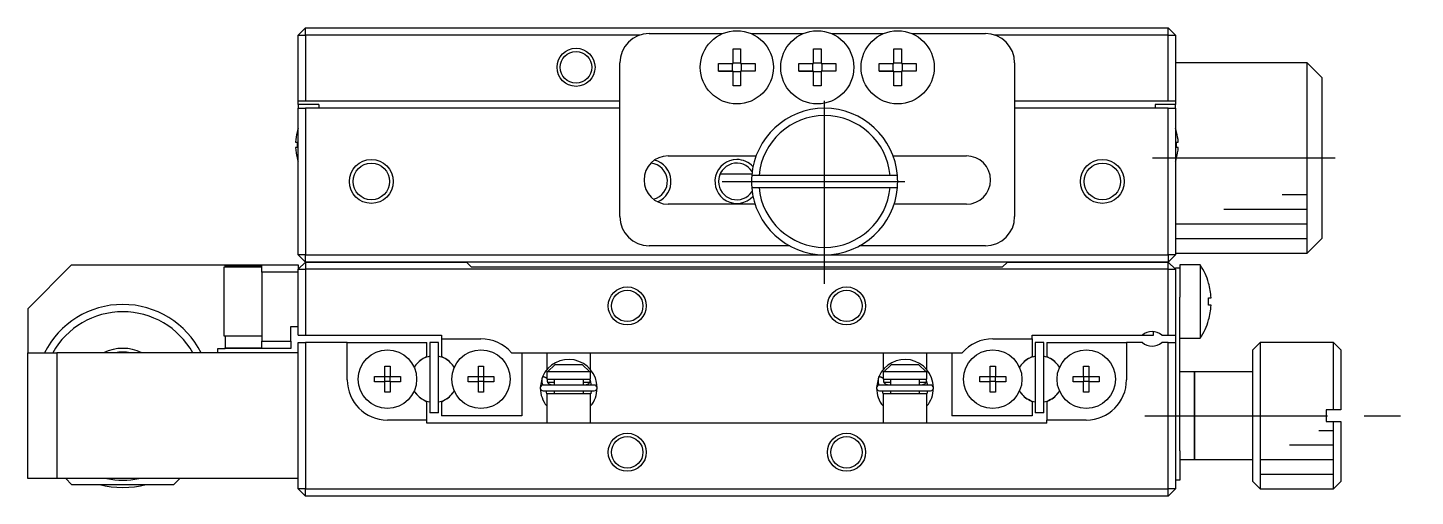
# Model space of a CAD drawing. Extents: x 36 to 360, y 45 to 263.
# Drawn here: x 96.5 to 191.4, y 230.9 to 262.9 of the extents above; entities that cross this region are included whole.
import ezdxf

# ---------------------------------------------------------------- set-up
doc = ezdxf.new("R2010")
doc.units = 0
doc.header["$LTSCALE"] = 10
doc.linetypes.add('CENTER', pattern=[2, 1.25, -0.25, 0.25, -0.25])
doc.layers.get('0').update_dxf_attribs({"linetype": 'CONTINUOUS'})
doc.layers.add('CENTER', color=1, linetype='CENTER')

msp = doc.modelspace()

# ---------------------------------------------------------------- linework, layer by layer
at = {"color": 7, "linetype": 'CONTINUOUS'}
for p, q in [((115.031244, 262.408855), (115.531244, 262.908855)), ((115.531244, 262.408855), (115.531244, 262.908855)), ((115.531244, 262.908855), (174.531244, 262.908855)), ((174.531244, 262.408855), (174.531244, 262.908855)), ((175.031244, 262.408855), (174.531244, 262.908855)), ((115.031244, 262.408855), (115.531244, 262.408855)), ((115.031244, 257.908855), (115.031244, 262.408855)), ((115.531244, 262.408855), (115.531244, 257.908855)), ((138.406744, 262.408855), (115.531244, 262.408855)), ((139.031244, 262.508855), (144.051448, 262.508855)), ((146.01104, 262.508855), (149.551448, 262.508855)), ((151.51104, 262.508855), (155.051448, 262.508855)), ((157.01104, 262.508855), (162.031244, 262.508855)), ((174.531244, 262.408855), (162.655744, 262.408855)), ((174.531244, 257.908855), (174.531244, 262.408855)), ((174.531244, 262.408855), (175.031244, 262.408855)), ((175.031244, 262.408855), (175.031244, 257.908855)), ((144.771244, 261.467445), (145.291244, 261.467445)), ((144.771244, 260.468855), (144.771244, 261.467445)), ((145.291244, 261.467445), (145.291244, 260.468855)), ((150.271244, 261.467445), (150.791244, 261.467445)), ((150.271244, 260.468855), (150.271244, 261.467445)), ((150.791244, 261.467445), (150.791244, 260.468855)), ((155.771244, 261.467445), (156.291244, 261.467445)), ((155.771244, 260.468855), (155.771244, 261.467445)), ((156.291244, 261.467445), (156.291244, 260.468855)), ((137.031244, 250.008855), (137.031244, 260.508855)), ((143.772654, 259.948855), (143.772654, 260.468855)), ((143.772654, 260.468855), (144.771244, 260.468855)), ((144.729869, 259.948855), (144.729869, 260.468855)), ((144.771244, 260.51023), (145.291244, 260.51023)), ((145.291244, 260.468855), (146.289833, 260.468855)), ((145.332619, 260.468855), (145.332619, 259.948855)), ((146.289833, 260.468855), (146.289833, 259.948855)), ((149.272654, 259.948855), (149.272654, 260.468855)), ((149.272654, 260.468855), (150.271244, 260.468855)), ((150.229869, 259.948855), (150.229869, 260.468855)), ((150.271244, 260.51023), (150.791244, 260.51023)), ((150.791244, 260.468855), (151.789833, 260.468855)), ((150.832619, 260.468855), (150.832619, 259.948855)), ((151.789833, 260.468855), (151.789833, 259.948855)), ((154.772654, 259.948855), (154.772654, 260.468855)), ((154.772654, 260.468855), (155.771244, 260.468855)), ((155.729869, 259.948855), (155.729869, 260.468855)), ((155.771244, 260.51023), (156.291244, 260.51023)), ((156.291244, 260.468855), (157.289833, 260.468855)), ((156.332619, 260.468855), (156.332619, 259.948855)), ((157.289833, 260.468855), (157.289833, 259.948855)), ((164.031244, 260.508855), (164.031244, 250.008855)), ((184.031244, 260.508855), (175.031244, 260.508855)), ((184.031244, 253.949988), (184.031244, 260.508855)), ((185.031244, 259.508855), (184.031244, 260.508855)), ((144.771244, 259.948855), (143.772654, 259.948855)), ((143.772654, 259.948855), (144.729869, 259.948855)), ((144.771244, 259.948855), (144.729869, 259.948855)), ((144.771244, 258.950266), (144.771244, 259.948855)), ((145.291244, 259.907481), (144.771244, 259.907481)), ((145.291244, 259.948855), (145.291244, 258.950266)), ((146.289833, 259.948855), (145.291244, 259.948855)), ((145.332619, 259.948855), (145.291244, 259.948855)), ((146.289833, 259.948855), (145.332619, 259.948855)), ((150.271244, 259.948855), (149.272654, 259.948855)), ((149.272654, 259.948855), (150.229869, 259.948855)), ((150.271244, 259.948855), (150.229869, 259.948855)), ((150.271244, 258.950266), (150.271244, 259.948855)), ((150.791244, 259.907481), (150.271244, 259.907481)), ((150.791244, 259.948855), (150.791244, 258.950266)), ((151.789833, 259.948855), (150.791244, 259.948855)), ((150.832619, 259.948855), (150.791244, 259.948855)), ((151.789833, 259.948855), (150.832619, 259.948855)), ((155.771244, 259.948855), (154.772654, 259.948855)), ((154.772654, 259.948855), (155.729869, 259.948855)), ((155.771244, 259.948855), (155.729869, 259.948855)), ((155.771244, 258.950266), (155.771244, 259.948855)), ((156.291244, 259.907481), (155.771244, 259.907481)), ((156.291244, 259.948855), (156.291244, 258.950266)), ((157.289833, 259.948855), (156.291244, 259.948855)), ((156.332619, 259.948855), (156.291244, 259.948855)), ((157.289833, 259.948855), (156.332619, 259.948855)), ((185.031244, 259.508855), (185.031244, 253.959044)), ((145.291244, 258.950266), (144.771244, 258.950266)), ((150.791244, 258.950266), (150.271244, 258.950266)), ((156.291244, 258.950266), (155.771244, 258.950266)), ((115.031244, 257.908855), (115.531244, 257.908855)), ((115.031244, 257.658855), (115.031244, 257.908855)), ((116.431244, 257.658855), (115.031244, 257.658855)), ((115.031244, 257.658855), (115.031244, 257.408855)), ((115.031244, 247.408855), (115.031244, 257.408855)), ((115.031244, 257.408855), (115.531244, 257.408855)), ((115.531244, 257.908855), (137.031244, 257.908855)), ((115.531244, 257.408855), (115.531244, 247.408855)), ((137.031244, 257.408855), (115.531244, 257.408855)), ((116.431244, 257.658855), (116.431244, 257.408855)), ((164.031244, 257.908855), (174.531244, 257.908855)), ((174.531244, 257.408855), (164.031244, 257.408855)), ((175.031244, 257.658855), (173.631244, 257.658855)), ((173.631244, 257.658855), (173.631244, 257.408855)), ((174.531244, 257.908855), (175.031244, 257.908855)), ((174.531244, 247.408855), (174.531244, 257.408855)), ((174.531244, 257.408855), (175.031244, 257.408855)), ((175.031244, 257.908855), (175.031244, 257.658855)), ((175.031244, 257.408855), (175.031244, 257.658855)), ((175.031244, 257.408855), (175.031244, 247.408855)), ((114.9571, 255.797471), (114.961722, 255.795217)), ((175.100766, 255.795217), (175.105388, 255.797471)), ((114.841385, 255.088855), (114.961722, 255.088855)), ((114.961722, 254.728855), (114.841385, 254.728855)), ((114.961722, 255.088855), (114.961722, 254.728855)), ((175.100766, 255.088855), (175.221103, 255.088855)), ((175.100766, 254.728855), (175.100766, 255.088855)), ((175.221103, 254.728855), (175.100766, 254.728855)), ((114.961722, 254.022494), (114.9571, 254.02024)), ((140.331244, 254.158855), (146.347495, 254.158855)), ((155.714992, 254.158855), (160.731244, 254.158855)), ((175.105388, 254.02024), (175.100766, 254.022494)), ((184.031244, 247.508855), (184.031244, 253.949988)), ((185.031244, 253.959044), (185.031244, 248.508855)), ((146.058047, 252.908855), (143.8856, 252.908855)), ((146.549057, 252.808855), (146.04727, 252.808855)), ((155.513431, 252.808855), (146.549057, 252.808855)), ((156.015218, 252.808855), (155.513431, 252.808855)), ((146.04727, 252.008855), (146.549057, 252.008855)), ((146.549057, 252.008855), (155.513431, 252.008855)), ((155.513431, 252.008855), (156.015218, 252.008855)), ((146.277561, 250.858855), (140.331244, 250.858855)), ((160.731244, 250.858855), (155.784927, 250.858855)), ((148.656375, 248.008855), (139.031244, 248.008855)), ((162.031244, 248.008855), (153.406112, 248.008855)), ((184.031244, 247.508855), (185.031244, 248.508855)), ((115.531244, 247.408855), (115.031244, 247.408855)), ((115.531244, 246.908855), (115.031244, 247.408855)), ((115.531244, 246.908855), (115.031244, 246.408855)), ((115.531244, 247.408855), (151.031244, 247.408855)), ((115.531244, 246.908855), (115.531244, 247.408855)), ((115.531244, 246.908855), (115.531244, 246.408855)), ((115.531244, 246.908855), (126.531244, 246.908855)), ((126.531244, 246.908855), (115.531244, 246.908855)), ((126.881244, 246.558855), (126.531244, 246.908855)), ((163.531244, 246.908855), (126.531244, 246.908855)), ((151.031244, 247.408855), (174.531244, 247.408855)), ((163.531244, 246.908855), (163.181244, 246.558855)), ((163.531244, 246.908855), (174.531244, 246.908855)), ((174.531244, 246.908855), (163.531244, 246.908855)), ((174.531244, 247.408855), (174.531244, 246.908855)), ((175.031244, 247.408855), (174.531244, 246.908855)), ((175.031244, 247.408855), (174.531244, 247.408855)), ((174.531244, 246.408855), (174.531244, 246.908855)), ((175.031244, 246.408855), (174.531244, 246.908855)), ((175.031244, 247.508855), (184.031244, 247.508855)), ((99.531244, 246.708855), (96.531244, 243.708855)), ((99.531244, 246.708855), (110.031244, 246.708855)), ((109.931244, 246.558855), (109.931244, 241.858855)), ((112.531244, 246.558855), (109.931244, 246.558855)), ((110.031244, 246.639677), (110.031244, 246.708855)), ((110.031244, 246.708855), (112.531244, 246.708855)), ((110.031244, 246.639677), (110.031244, 246.558855)), ((112.531244, 246.639677), (110.031244, 246.639677)), ((112.531244, 246.708855), (115.031244, 246.708855)), ((112.531244, 246.208855), (112.531244, 246.708855)), ((115.031244, 246.208855), (112.531244, 246.208855)), ((112.531244, 246.208855), (112.531244, 241.508855)), ((115.031244, 246.708855), (115.031244, 246.408855)), ((115.031244, 246.408855), (115.531244, 246.408855)), ((115.031244, 241.908855), (115.031244, 246.408855)), ((115.531244, 246.408855), (115.531244, 241.908855)), ((174.531244, 246.408855), (115.531244, 246.408855)), ((163.181244, 246.558855), (126.881244, 246.558855)), ((174.531244, 241.908855), (174.531244, 246.408855)), ((174.531244, 246.408855), (175.031244, 246.408855)), ((175.031244, 246.508855), (175.331244, 246.508855)), ((175.031244, 246.408855), (175.031244, 246.508855)), ((175.031244, 246.408855), (175.031244, 241.908855)), ((175.331244, 246.708855), (175.331244, 246.508855)), ((176.722901, 246.708855), (175.331244, 246.708855)), ((175.331244, 246.508855), (175.331244, 244.508855)), ((176.722901, 246.708855), (176.722901, 241.708855)), ((177.293825, 245.467445), (177.30068, 245.470788)), ((175.331244, 243.133855), (175.331244, 244.508855)), ((177.293825, 243.948855), (177.293825, 244.468855)), ((177.293825, 244.468855), (177.466196, 244.468855)), ((177.466196, 243.948855), (177.293825, 243.948855)), ((96.531244, 243.708855), (96.531244, 240.708855)), ((175.331244, 234.008855), (175.331244, 243.133855)), ((177.30068, 242.946923), (177.293825, 242.950266)), ((114.531244, 241.508855), (114.531244, 242.508855)), ((114.531244, 242.508855), (115.031244, 242.508855)), ((173.531244, 241.908855), (173.531244, 242.153843)), ((109.931244, 241.858855), (112.531244, 241.858855)), ((110.031244, 241.858855), (110.031244, 241.049119)), ((110.031244, 241.049119), (112.531244, 241.049119)), ((110.031244, 241.008855), (110.031244, 241.049119)), ((112.531244, 241.508855), (114.531244, 241.508855)), ((112.531244, 241.008855), (112.531244, 241.508855)), ((114.531244, 241.508855), (114.531244, 241.008855)), ((115.031244, 241.908855), (115.531244, 241.908855)), ((115.031244, 231.408855), (115.031244, 241.408855)), ((115.031244, 241.408855), (115.531244, 241.408855)), ((115.531244, 241.908855), (124.831244, 241.908855)), ((115.531244, 241.408855), (115.531244, 231.408855)), ((118.381244, 241.408855), (115.531244, 241.408855)), ((118.381244, 238.858855), (118.381244, 241.408855)), ((118.381244, 241.408855), (123.831244, 241.408855)), ((123.831244, 240.459661), (123.831244, 241.408855)), ((124.031244, 241.408855), (124.031244, 236.608855)), ((124.631244, 241.408855), (124.031244, 241.408855)), ((124.631244, 236.608855), (124.631244, 241.408855)), ((124.831244, 241.908855), (124.831244, 241.658855)), ((124.831244, 241.658855), (127.531244, 241.658855)), ((124.831244, 241.658855), (124.831244, 240.459661)), ((162.531244, 241.658855), (165.231244, 241.658855)), ((165.231244, 241.658855), (165.231244, 241.908855)), ((165.231244, 241.908855), (172.769806, 241.908855)), ((165.231244, 241.658855), (165.231244, 240.459661)), ((165.431244, 241.408855), (165.431244, 236.608855)), ((166.031244, 241.408855), (165.431244, 241.408855)), ((166.031244, 236.608855), (166.031244, 241.408855)), ((166.231244, 241.408855), (166.231244, 240.459661)), ((166.231244, 241.408855), (171.681244, 241.408855)), ((171.681244, 241.408855), (171.681244, 238.858855)), ((172.769806, 241.408855), (171.681244, 241.408855)), ((172.770331, 241.908855), (173.531244, 241.908855)), ((174.092682, 241.908855), (174.531244, 241.908855)), ((174.531244, 241.408855), (174.092682, 241.408855)), ((174.531244, 241.908855), (175.031244, 241.908855)), ((174.531244, 231.408855), (174.531244, 241.408855)), ((174.531244, 241.408855), (175.031244, 241.408855)), ((175.031244, 241.908855), (175.031244, 241.408855)), ((175.031244, 241.408855), (175.031244, 231.408855)), ((175.331244, 241.708855), (176.722901, 241.708855)), ((180.831244, 241.408855), (180.331244, 240.908855)), ((180.831244, 241.408855), (180.831244, 231.408855)), ((185.831244, 241.408855), (180.831244, 241.408855)), ((185.831244, 236.808855), (185.831244, 241.408855)), ((186.331244, 240.908855), (185.831244, 241.408855)), ((96.531244, 232.108855), (96.531244, 240.708855)), ((96.531244, 240.708855), (98.531244, 240.708855)), ((98.531244, 240.708855), (98.531244, 232.108855)), ((115.031244, 240.708855), (98.531244, 240.708855)), ((109.531244, 240.708855), (109.531244, 241.008855)), ((109.531244, 241.008855), (110.031244, 241.008855)), ((112.531244, 241.008855), (110.031244, 241.008855)), ((114.531244, 241.008855), (112.531244, 241.008855)), ((123.831244, 240.459661), (123.571149, 240.309495)), ((125.091339, 240.309495), (124.831244, 240.459661)), ((129.610306, 240.708855), (132.456244, 240.708855)), ((130.331244, 240.708855), (130.331244, 236.408855)), ((132.031244, 240.708855), (132.031244, 239.545471)), ((132.456244, 240.708855), (134.606244, 240.708855)), ((134.606244, 240.708855), (155.456244, 240.708855)), ((135.031244, 239.545101), (135.031244, 240.708855)), ((155.031244, 240.708855), (155.031244, 239.545471)), ((155.456244, 240.708855), (157.606244, 240.708855)), ((157.606244, 240.708855), (160.452182, 240.708855)), ((158.031244, 239.545101), (158.031244, 240.708855)), ((159.731244, 240.708855), (159.731244, 236.408855)), ((164.971149, 240.309495), (165.231244, 240.459661)), ((166.231244, 240.459661), (166.491339, 240.309495)), ((180.331244, 231.908855), (180.331244, 240.908855)), ((186.331244, 240.908855), (186.331244, 236.808855)), ((120.951244, 239.795217), (121.311244, 239.795217)), ((120.951244, 239.088855), (120.951244, 239.795217)), ((121.311244, 239.795217), (121.311244, 239.088855)), ((127.351244, 239.795217), (127.711244, 239.795217)), ((127.351244, 239.088855), (127.351244, 239.795217)), ((127.711244, 239.795217), (127.711244, 239.088855)), ((132.085561, 239.408855), (132.031244, 239.408855)), ((132.031244, 239.408855), (132.031244, 238.908855)), ((132.085561, 239.408855), (132.614729, 239.908855)), ((134.976927, 239.408855), (132.085561, 239.408855)), ((132.614729, 239.908855), (134.447759, 239.908855)), ((134.447759, 239.908855), (134.976927, 239.408855)), ((135.031244, 239.408855), (134.976927, 239.408855)), ((135.031244, 238.908855), (135.031244, 239.408855)), ((155.085561, 239.408855), (155.031244, 239.408855)), ((155.031244, 239.408855), (155.031244, 238.908855)), ((155.085561, 239.408855), (155.614729, 239.908855)), ((157.976927, 239.408855), (155.085561, 239.408855)), ((155.614729, 239.908855), (157.447759, 239.908855)), ((157.447759, 239.908855), (157.976927, 239.408855)), ((158.031244, 239.408855), (157.976927, 239.408855)), ((158.031244, 238.908855), (158.031244, 239.408855)), ((162.351244, 239.795217), (162.711244, 239.795217)), ((162.351244, 239.088855), (162.351244, 239.795217)), ((162.711244, 239.795217), (162.711244, 239.088855)), ((168.751244, 239.795217), (169.111244, 239.795217)), ((168.751244, 239.088855), (168.751244, 239.795217)), ((169.111244, 239.795217), (169.111244, 239.088855)), ((176.331244, 239.408855), (175.331244, 239.408855)), ((176.331244, 239.408855), (176.331244, 233.408855)), ((176.331244, 233.408855), (176.331244, 239.408855)), ((180.331244, 239.408855), (176.331244, 239.408855)), ((120.244882, 239.088855), (120.951244, 239.088855)), ((120.244882, 238.728855), (120.244882, 239.088855)), ((120.951244, 238.728855), (120.244882, 238.728855)), ((120.961616, 239.078483), (120.951244, 239.088855)), ((120.961616, 238.739228), (120.951244, 238.728855)), ((120.951244, 238.022494), (120.951244, 238.728855)), ((120.961616, 238.739228), (120.961616, 239.078483)), ((120.961616, 239.078483), (121.300872, 239.078483)), ((121.300872, 238.739228), (120.961616, 238.739228)), ((121.300872, 239.078483), (121.311244, 239.088855)), ((121.300872, 239.078483), (121.300872, 238.739228)), ((121.300872, 238.739228), (121.311244, 238.728855)), ((121.311244, 239.088855), (122.017605, 239.088855)), ((121.311244, 238.728855), (121.311244, 238.022494)), ((122.017605, 238.728855), (121.311244, 238.728855)), ((122.017605, 239.088855), (122.017605, 238.728855)), ((126.644882, 239.088855), (127.351244, 239.088855)), ((126.644882, 238.728855), (126.644882, 239.088855)), ((127.351244, 238.728855), (126.644882, 238.728855)), ((127.361616, 239.078483), (127.351244, 239.088855)), ((127.361616, 238.739228), (127.351244, 238.728855)), ((127.351244, 238.022494), (127.351244, 238.728855)), ((127.361616, 238.739228), (127.361616, 239.078483)), ((127.361616, 239.078483), (127.700872, 239.078483)), ((127.700872, 238.739228), (127.361616, 238.739228)), ((127.700872, 239.078483), (127.711244, 239.088855)), ((127.700872, 239.078483), (127.700872, 238.739228)), ((127.700872, 238.739228), (127.711244, 238.728855)), ((127.711244, 239.088855), (128.417605, 239.088855)), ((127.711244, 238.728855), (127.711244, 238.022494)), ((128.417605, 238.728855), (127.711244, 238.728855)), ((128.417605, 239.088855), (128.417605, 238.728855)), ((131.723548, 239.023902), (131.587588, 238.336448)), ((131.688738, 238.84274), (131.687658, 238.808514)), ((131.687658, 238.808514), (131.688291, 238.774278)), ((131.688291, 238.774278), (131.690633, 238.740115)), ((131.691527, 238.876872), (131.688738, 238.84274)), ((131.690633, 238.740115), (131.69468, 238.706109)), ((131.69602, 238.910827), (131.691527, 238.876872)), ((131.69468, 238.706109), (131.700422, 238.672343)), ((131.702205, 238.944522), (131.69602, 238.910827)), ((131.700422, 238.672343), (131.707845, 238.638899)), ((131.710068, 238.977873), (131.702205, 238.944522)), ((131.707845, 238.638899), (131.71693, 238.605859)), ((131.719591, 239.0108), (131.710068, 238.977873)), ((131.71693, 238.605859), (131.727657, 238.573304)), ((131.73075, 239.04322), (131.719591, 239.0108)), ((131.727657, 238.573304), (131.739999, 238.541314)), ((131.742804, 239.073387), (131.73075, 239.04322)), ((131.739999, 238.541314), (131.753927, 238.509966)), ((131.743227, 239.074116), (131.742804, 239.073387)), ((131.746594, 239.076155), (131.743227, 239.074116)), ((131.756614, 239.102547), (131.744797, 239.075553)), ((131.748826, 239.076647), (131.746594, 239.076155)), ((131.747625, 239.082253), (131.971044, 239.014551)), ((131.753247, 239.076976), (131.748826, 239.076647)), ((131.758792, 239.076772), (131.753247, 239.076976)), ((131.753927, 238.509966), (131.757619, 238.502308)), ((131.765423, 239.076035), (131.758792, 239.076772)), ((131.773096, 239.074772), (131.765423, 239.076035)), ((131.781761, 239.072989), (131.773096, 239.074772)), ((135.281244, 238.503855), (131.781244, 238.503855)), ((131.79136, 239.070699), (131.781761, 239.072989)), ((131.801828, 239.067918), (131.79136, 239.070699)), ((131.813097, 239.064663), (131.801828, 239.067918)), ((131.82509, 239.060957), (131.813097, 239.064663)), ((131.83773, 239.056823), (131.82509, 239.060957)), ((131.85093, 239.05229), (131.83773, 239.056823)), ((131.864604, 239.047388), (131.85093, 239.05229)), ((131.878661, 239.042149), (131.864604, 239.047388)), ((131.893007, 239.036609), (131.878661, 239.042149)), ((131.907546, 239.030803), (131.893007, 239.036609)), ((131.922183, 239.024771), (131.907546, 239.030803)), ((131.936819, 239.018552), (131.922183, 239.024771)), ((131.951357, 239.012189), (131.936819, 239.018552)), ((131.965701, 239.005723), (131.951357, 239.012189)), ((131.979755, 238.999197), (131.965701, 239.005723)), ((131.971044, 239.014551), (132.03125, 238.984358)), ((131.993426, 238.992656), (131.979755, 238.999197)), ((132.006622, 238.986142), (131.993426, 238.992656)), ((132.019256, 238.979698), (132.006622, 238.986142)), ((132.031244, 238.973368), (132.019256, 238.979698)), ((132.031244, 238.908855), (135.031244, 238.908855)), ((132.077682, 238.808796), (132.078311, 238.823861)), ((132.077824, 238.793723), (132.077682, 238.808796)), ((132.078736, 238.778679), (132.077824, 238.793723)), ((132.078311, 238.823861), (132.079709, 238.838875)), ((132.080414, 238.763706), (132.078736, 238.778679)), ((132.079709, 238.838875), (132.081872, 238.853801)), ((132.082853, 238.748842), (132.080414, 238.763706)), ((132.081872, 238.853801), (132.084796, 238.868598)), ((132.086045, 238.734126), (132.082853, 238.748842)), ((132.084796, 238.868598), (132.088471, 238.883228)), ((132.08998, 238.719596), (132.086045, 238.734126)), ((132.088471, 238.883228), (132.092887, 238.897651)), ((132.094646, 238.705289), (132.08998, 238.719596)), ((132.092887, 238.897651), (132.098032, 238.91183)), ((132.093049, 238.708855), (132.531244, 238.708855)), ((132.09305, 238.708855), (132.531244, 238.708855)), ((132.10003, 238.691242), (132.094646, 238.705289)), ((132.098032, 238.91183), (132.101439, 238.920151)), ((132.106115, 238.677489), (132.10003, 238.691242)), ((132.112884, 238.664065), (132.106115, 238.677489)), ((132.120318, 238.651002), (132.112884, 238.664065)), ((132.128396, 238.638333), (132.120318, 238.651002)), ((132.137097, 238.626087), (132.128396, 238.638333)), ((132.146395, 238.614294), (132.137097, 238.626087)), ((132.156268, 238.602981), (132.146395, 238.614294)), ((132.166689, 238.592174), (132.156268, 238.602981)), ((132.17763, 238.581898), (132.166689, 238.592174)), ((132.189065, 238.572177), (132.17763, 238.581898)), ((132.200963, 238.563032), (132.189065, 238.572177)), ((132.213297, 238.554483), (132.200963, 238.563032)), ((132.226034, 238.54655), (132.213297, 238.554483)), ((132.239145, 238.53925), (132.226034, 238.54655)), ((132.252597, 238.532599), (132.239145, 238.53925)), ((132.266357, 238.526611), (132.252597, 238.532599)), ((132.280394, 238.5213), (132.266357, 238.526611)), ((132.294673, 238.516678), (132.280394, 238.5213)), ((132.309162, 238.512753), (132.294673, 238.516678)), ((132.323825, 238.509536), (132.309162, 238.512753)), ((132.338629, 238.507033), (132.323825, 238.509536)), ((132.353538, 238.505249), (132.338629, 238.507033)), ((132.368518, 238.504189), (132.353538, 238.505249)), ((132.382743, 238.503855), (132.368518, 238.504189)), ((132.531244, 238.908855), (132.531244, 238.503855)), ((134.531244, 238.503855), (134.531244, 238.908855)), ((134.531244, 238.708855), (134.969427, 238.708855)), ((134.531244, 238.708855), (134.969428, 238.708855)), ((134.686439, 238.503931), (134.679745, 238.503855)), ((134.701444, 238.504627), (134.686439, 238.503931)), ((134.7164, 238.506049), (134.701444, 238.504627)), ((134.731271, 238.508194), (134.7164, 238.506049)), ((134.746023, 238.511058), (134.731271, 238.508194)), ((134.760621, 238.514635), (134.746023, 238.511058)), ((134.775031, 238.518918), (134.760621, 238.514635)), ((134.789218, 238.523898), (134.775031, 238.518918)), ((134.803147, 238.529565), (134.789218, 238.523898)), ((134.816786, 238.535906), (134.803147, 238.529565)), ((134.830101, 238.542908), (134.816786, 238.535906)), ((134.843058, 238.550555), (134.830101, 238.542908)), ((134.855627, 238.558832), (134.843058, 238.550555)), ((134.867775, 238.56772), (134.855627, 238.558832)), ((134.879472, 238.577199), (134.867775, 238.56772)), ((134.890688, 238.587247), (134.879472, 238.577199)), ((134.901393, 238.597842), (134.890688, 238.587247)), ((134.91156, 238.608959), (134.901393, 238.597842)), ((134.921161, 238.620571), (134.91156, 238.608959)), ((134.93017, 238.632653), (134.921161, 238.620571)), ((134.938563, 238.645173), (134.93017, 238.632653)), ((134.946318, 238.658102), (134.938563, 238.645173)), ((134.953411, 238.671407), (134.946318, 238.658102)), ((134.959824, 238.685056), (134.953411, 238.671407)), ((134.965537, 238.699014), (134.959824, 238.685056)), ((134.961049, 238.920151), (134.966815, 238.905606)), ((134.970535, 238.713245), (134.965537, 238.699014)), ((134.966454, 238.909013), (135.074933, 238.503898)), ((134.966815, 238.905606), (134.971631, 238.891344)), ((134.974803, 238.727713), (134.970535, 238.713245)), ((134.971631, 238.891344), (134.975716, 238.876852)), ((134.978329, 238.742379), (134.974803, 238.727713)), ((134.975716, 238.876852), (134.979059, 238.862166)), ((134.981103, 238.757205), (134.978329, 238.742379)), ((134.979059, 238.862166), (134.98165, 238.847324)), ((134.983115, 238.772153), (134.981103, 238.757205)), ((134.98165, 238.847324), (134.98348, 238.832365)), ((134.984362, 238.787183), (134.983115, 238.772153)), ((134.98348, 238.832365), (134.984544, 238.817329)), ((134.984839, 238.802255), (134.984362, 238.787183)), ((134.984544, 238.817329), (134.984839, 238.802255)), ((135.315463, 239.078694), (135.314907, 239.082043)), ((135.341065, 239.016501), (135.319684, 239.073387)), ((154.723548, 239.023902), (154.587588, 238.336448)), ((154.688738, 238.84274), (154.687658, 238.808514)), ((154.687658, 238.808514), (154.688291, 238.774278)), ((154.688291, 238.774278), (154.690633, 238.740115)), ((154.691527, 238.876872), (154.688738, 238.84274)), ((154.690633, 238.740115), (154.69468, 238.706109)), ((154.69602, 238.910827), (154.691527, 238.876872)), ((154.69468, 238.706109), (154.700422, 238.672343)), ((154.702205, 238.944522), (154.69602, 238.910827)), ((154.700422, 238.672343), (154.707845, 238.638899)), ((154.710068, 238.977873), (154.702205, 238.944522)), ((154.707845, 238.638899), (154.71693, 238.605859)), ((154.719591, 239.0108), (154.710068, 238.977873)), ((154.71693, 238.605859), (154.727657, 238.573304)), ((154.73075, 239.04322), (154.719591, 239.0108)), ((154.727657, 238.573304), (154.739999, 238.541314)), ((154.742804, 239.073387), (154.73075, 239.04322)), ((154.739999, 238.541314), (154.753927, 238.509966)), ((154.743227, 239.074116), (154.742804, 239.073387)), ((154.746594, 239.076155), (154.743227, 239.074116)), ((154.748826, 239.076647), (154.746594, 239.076155)), ((154.747625, 239.082253), (154.971044, 239.014551)), ((154.756614, 239.102547), (154.747884, 239.082714)), ((154.753247, 239.076976), (154.748826, 239.076647)), ((154.758792, 239.076772), (154.753247, 239.076976)), ((154.753927, 238.509966), (154.757619, 238.502308)), ((154.765423, 239.076035), (154.758792, 239.076772)), ((154.773096, 239.074772), (154.765423, 239.076035)), ((154.781761, 239.072989), (154.773096, 239.074772)), ((158.281244, 238.503855), (154.781244, 238.503855)), ((154.79136, 239.070699), (154.781761, 239.072989)), ((154.801828, 239.067918), (154.79136, 239.070699)), ((154.813097, 239.064663), (154.801828, 239.067918)), ((154.82509, 239.060957), (154.813097, 239.064663)), ((154.83773, 239.056823), (154.82509, 239.060957)), ((154.85093, 239.05229), (154.83773, 239.056823)), ((154.864604, 239.047388), (154.85093, 239.05229)), ((154.878661, 239.042149), (154.864604, 239.047388)), ((154.893007, 239.036609), (154.878661, 239.042149)), ((154.907546, 239.030803), (154.893007, 239.036609)), ((154.922183, 239.024771), (154.907546, 239.030803)), ((154.936819, 239.018552), (154.922183, 239.024771)), ((154.951357, 239.012189), (154.936819, 239.018552)), ((154.965701, 239.005723), (154.951357, 239.012189)), ((154.979755, 238.999197), (154.965701, 239.005723)), ((154.971044, 239.014551), (155.03125, 238.984358)), ((154.993426, 238.992656), (154.979755, 238.999197)), ((155.006622, 238.986142), (154.993426, 238.992656)), ((155.019256, 238.979698), (155.006622, 238.986142)), ((155.031244, 238.973368), (155.019256, 238.979698)), ((155.031244, 238.908855), (158.031244, 238.908855)), ((155.077682, 238.808796), (155.078311, 238.823861)), ((155.077824, 238.793723), (155.077682, 238.808796)), ((155.078736, 238.778679), (155.077824, 238.793723)), ((155.078311, 238.823861), (155.079709, 238.838875)), ((155.080414, 238.763706), (155.078736, 238.778679)), ((155.079709, 238.838875), (155.081872, 238.853801)), ((155.082853, 238.748842), (155.080414, 238.763706)), ((155.081872, 238.853801), (155.084796, 238.868598)), ((155.086045, 238.734126), (155.082853, 238.748842)), ((155.084796, 238.868598), (155.088471, 238.883228)), ((155.08998, 238.719596), (155.086045, 238.734126)), ((155.088471, 238.883228), (155.092887, 238.897651)), ((155.094646, 238.705289), (155.08998, 238.719596)), ((155.092887, 238.897651), (155.098032, 238.91183)), ((155.093049, 238.708855), (155.531244, 238.708855)), ((155.09305, 238.708855), (155.531244, 238.708855)), ((155.10003, 238.691242), (155.094646, 238.705289)), ((155.098032, 238.91183), (155.101439, 238.920151)), ((155.106115, 238.677489), (155.10003, 238.691242)), ((155.112884, 238.664065), (155.106115, 238.677489)), ((155.120318, 238.651002), (155.112884, 238.664065)), ((155.128396, 238.638333), (155.120318, 238.651002)), ((155.137097, 238.626087), (155.128396, 238.638333)), ((155.146395, 238.614294), (155.137097, 238.626087)), ((155.156268, 238.602981), (155.146395, 238.614294)), ((155.166689, 238.592174), (155.156268, 238.602981)), ((155.17763, 238.581898), (155.166689, 238.592174)), ((155.189065, 238.572177), (155.17763, 238.581898)), ((155.200963, 238.563032), (155.189065, 238.572177)), ((155.213297, 238.554483), (155.200963, 238.563032)), ((155.226034, 238.54655), (155.213297, 238.554483)), ((155.239145, 238.53925), (155.226034, 238.54655)), ((155.252597, 238.532599), (155.239145, 238.53925)), ((155.266357, 238.526611), (155.252597, 238.532599)), ((155.280394, 238.5213), (155.266357, 238.526611)), ((155.294673, 238.516678), (155.280394, 238.5213)), ((155.309162, 238.512753), (155.294673, 238.516678)), ((155.323825, 238.509536), (155.309162, 238.512753)), ((155.338629, 238.507033), (155.323825, 238.509536)), ((155.353538, 238.505249), (155.338629, 238.507033)), ((155.368518, 238.504189), (155.353538, 238.505249)), ((155.382743, 238.503855), (155.368518, 238.504189)), ((155.531244, 238.908855), (155.531244, 238.503855)), ((157.531244, 238.503855), (157.531244, 238.908855)), ((157.531244, 238.708855), (157.969427, 238.708855)), ((157.531244, 238.708855), (157.969428, 238.708855)), ((157.686439, 238.503931), (157.679745, 238.503855)), ((157.701444, 238.504627), (157.686439, 238.503931)), ((157.7164, 238.506049), (157.701444, 238.504627)), ((157.731271, 238.508194), (157.7164, 238.506049)), ((157.746023, 238.511058), (157.731271, 238.508194)), ((157.760621, 238.514635), (157.746023, 238.511058)), ((157.775031, 238.518918), (157.760621, 238.514635)), ((157.789218, 238.523898), (157.775031, 238.518918)), ((157.803147, 238.529565), (157.789218, 238.523898)), ((157.816786, 238.535906), (157.803147, 238.529565)), ((157.830101, 238.542908), (157.816786, 238.535906)), ((157.843058, 238.550555), (157.830101, 238.542908)), ((157.855627, 238.558832), (157.843058, 238.550555)), ((157.867775, 238.56772), (157.855627, 238.558832)), ((157.879472, 238.577199), (157.867775, 238.56772)), ((157.890688, 238.587247), (157.879472, 238.577199)), ((157.901393, 238.597842), (157.890688, 238.587247)), ((157.91156, 238.608959), (157.901393, 238.597842)), ((157.921161, 238.620571), (157.91156, 238.608959)), ((157.93017, 238.632653), (157.921161, 238.620571)), ((157.938563, 238.645173), (157.93017, 238.632653)), ((157.946318, 238.658102), (157.938563, 238.645173)), ((157.953411, 238.671407), (157.946318, 238.658102)), ((157.959824, 238.685056), (157.953411, 238.671407)), ((157.965537, 238.699014), (157.959824, 238.685056)), ((157.961049, 238.920151), (157.966815, 238.905606)), ((157.970535, 238.713245), (157.965537, 238.699014)), ((157.966454, 238.909013), (158.074933, 238.503898)), ((157.966815, 238.905606), (157.971631, 238.891344)), ((157.974803, 238.727713), (157.970535, 238.713245)), ((157.971631, 238.891344), (157.975716, 238.876852)), ((157.978329, 238.742379), (157.974803, 238.727713)), ((157.975716, 238.876852), (157.979059, 238.862166)), ((157.981103, 238.757205), (157.978329, 238.742379)), ((157.979059, 238.862166), (157.98165, 238.847324)), ((157.983115, 238.772153), (157.981103, 238.757205)), ((157.98165, 238.847324), (157.98348, 238.832365)), ((157.984362, 238.787183), (157.983115, 238.772153)), ((157.98348, 238.832365), (157.984544, 238.817329)), ((157.984839, 238.802255), (157.984362, 238.787183)), ((157.984544, 238.817329), (157.984839, 238.802255)), ((158.315463, 239.078694), (158.314907, 239.082043)), ((158.341065, 239.016501), (158.319684, 239.073387)), ((161.644882, 239.088855), (162.351244, 239.088855)), ((161.644882, 238.728855), (161.644882, 239.088855)), ((162.351244, 238.728855), (161.644882, 238.728855)), ((162.361616, 239.078483), (162.351244, 239.088855)), ((162.361616, 238.739228), (162.351244, 238.728855)), ((162.351244, 238.022494), (162.351244, 238.728855)), ((162.361616, 238.739228), (162.361616, 239.078483)), ((162.361616, 239.078483), (162.700872, 239.078483)), ((162.700872, 238.739228), (162.361616, 238.739228)), ((162.700872, 239.078483), (162.711244, 239.088855)), ((162.700872, 239.078483), (162.700872, 238.739228)), ((162.700872, 238.739228), (162.711244, 238.728855)), ((162.711244, 239.088855), (163.417605, 239.088855)), ((162.711244, 238.728855), (162.711244, 238.022494)), ((163.417605, 238.728855), (162.711244, 238.728855)), ((163.417605, 239.088855), (163.417605, 238.728855)), ((168.044882, 239.088855), (168.751244, 239.088855)), ((168.044882, 238.728855), (168.044882, 239.088855)), ((168.751244, 238.728855), (168.044882, 238.728855)), ((168.761616, 239.078483), (168.751244, 239.088855)), ((168.761616, 238.739228), (168.751244, 238.728855)), ((168.751244, 238.022494), (168.751244, 238.728855)), ((168.761616, 238.739228), (168.761616, 239.078483)), ((168.761616, 239.078483), (169.100872, 239.078483)), ((169.100872, 238.739228), (168.761616, 238.739228)), ((169.100872, 239.078483), (169.111244, 239.088855)), ((169.100872, 239.078483), (169.100872, 238.739228)), ((169.100872, 238.739228), (169.111244, 238.728855)), ((169.111244, 239.088855), (169.817605, 239.088855)), ((169.111244, 238.728855), (169.111244, 238.022494)), ((169.817605, 238.728855), (169.111244, 238.728855)), ((169.817605, 239.088855), (169.817605, 238.728855)), ((121.311244, 238.022494), (120.951244, 238.022494)), ((123.571149, 237.508216), (123.831244, 237.35805)), ((123.831244, 236.108855), (123.831244, 237.35805)), ((124.831244, 237.35805), (125.091339, 237.508216)), ((124.831244, 237.35805), (124.831244, 236.408855)), ((127.711244, 238.022494), (127.351244, 238.022494)), ((131.781244, 238.113855), (135.281244, 238.113855)), ((132.027876, 237.908652), (131.987562, 238.113832)), ((132.030922, 237.897424), (132.027876, 237.908652)), ((135.031244, 237.908855), (132.031244, 237.908855)), ((132.031244, 237.908855), (132.031244, 235.908855)), ((132.531244, 238.113855), (132.531244, 237.908855)), ((134.531244, 237.908855), (134.531244, 238.113855)), ((135.031244, 235.908855), (135.031244, 237.908855)), ((135.034613, 237.908609), (135.03133, 237.896422)), ((135.07461, 238.1138), (135.034613, 237.908609)), ((154.781244, 238.113855), (158.281244, 238.113855)), ((155.027876, 237.908652), (154.987562, 238.113832)), ((155.030922, 237.897424), (155.027876, 237.908652)), ((158.031244, 237.908855), (155.031244, 237.908855)), ((155.031244, 237.908855), (155.031244, 235.908855)), ((155.531244, 238.113855), (155.531244, 237.908855)), ((157.531244, 237.908855), (157.531244, 238.113855)), ((158.031244, 235.908855), (158.031244, 237.908855)), ((158.034613, 237.908609), (158.03133, 237.896422)), ((158.07461, 238.1138), (158.034613, 237.908609)), ((162.711244, 238.022494), (162.351244, 238.022494)), ((165.231244, 237.35805), (164.971149, 237.508216)), ((165.231244, 237.35805), (165.231244, 236.408855)), ((166.491339, 237.508216), (166.231244, 237.35805)), ((166.231244, 237.35805), (166.231244, 236.108855)), ((169.111244, 238.022494), (168.751244, 238.022494)), ((124.631244, 236.608855), (124.031244, 236.608855)), ((130.331244, 236.408855), (124.831244, 236.408855)), ((165.231244, 236.408855), (159.731244, 236.408855)), ((166.031244, 236.608855), (165.431244, 236.608855)), ((185.831244, 236.808855), (185.331244, 236.808855)), ((185.331244, 236.808855), (185.331244, 236.008855)), ((186.331244, 236.808855), (185.831244, 236.808855)), ((123.831244, 236.108855), (121.131244, 236.108855)), ((123.831244, 235.908855), (123.831244, 236.108855)), ((166.231244, 235.908855), (123.831244, 235.908855)), ((166.231244, 235.908855), (166.231244, 236.108855)), ((168.931244, 236.108855), (166.231244, 236.108855)), ((185.331244, 236.008855), (185.831244, 236.008855)), ((185.831244, 231.408855), (185.831244, 236.008855)), ((185.831244, 236.008855), (186.331244, 236.008855)), ((186.331244, 236.008855), (186.331244, 231.908855)), ((175.331244, 234.008855), (175.331244, 232.008855)), ((175.331244, 233.408855), (176.331244, 233.408855)), ((176.331244, 233.408855), (180.331244, 233.408855)), ((98.531244, 232.108855), (96.531244, 232.108855)), ((115.031244, 232.108855), (98.531244, 232.108855)), ((99.131244, 232.108855), (99.531244, 231.708855)), ((99.531244, 231.708855), (106.531244, 231.708855)), ((106.531244, 231.708855), (106.931244, 232.108855)), ((175.331244, 232.008855), (175.031244, 232.008855)), ((180.331244, 231.908855), (180.831244, 231.408855)), ((185.831244, 231.408855), (186.331244, 231.908855)), ((115.531244, 230.908855), (115.031244, 231.408855)), ((115.531244, 231.408855), (115.031244, 231.408855)), ((115.531244, 231.408855), (174.531244, 231.408855)), ((115.531244, 230.908855), (115.531244, 231.408855)), ((174.531244, 230.908855), (115.531244, 230.908855)), ((174.531244, 230.908855), (174.531244, 231.408855)), ((175.031244, 231.408855), (174.531244, 231.408855)), ((174.531244, 230.908855), (175.031244, 231.408855)), ((180.831244, 231.408855), (185.831244, 231.408855))]:
    msp.add_line(p, q, dxfattribs=at)
at = {"color": 3, "linetype": 'CONTINUOUS'}
for p, q in [((143.8856, 252.908855), (143.822322, 252.726672)), ((182.331244, 251.508855), (184.031244, 251.508855)), ((178.331244, 250.508855), (184.031244, 250.508855)), ((175.031244, 249.508855), (184.031244, 249.508855)), ((175.031244, 248.508855), (184.031244, 248.508855)), ((184.831244, 235.408855), (185.831244, 235.408855)), ((182.831244, 234.408855), (185.831244, 234.408855)), ((180.831244, 233.408855), (185.831244, 233.408855)), ((180.831244, 232.408855), (185.831244, 232.408855))]:
    msp.add_line(p, q, dxfattribs=at)
at = {"color": 7, "linetype": 'CONTINUOUS'}
for centre, radius in [((145.031244, 260.208855), 2.5), ((150.531244, 260.208855), 2.5), ((156.031244, 260.208855), 2.5), ((134.031244, 260.208855), 1.075), ((120.031244, 252.408855), 1.25), ((170.031244, 252.408855), 1.25), ((137.531244, 243.908855), 1.075), ((152.531244, 243.908855), 1.075), ((121.131244, 238.908855), 2), ((127.531244, 238.908855), 2), ((162.531244, 238.908855), 2), ((168.931244, 238.908855), 2), ((137.531244, 233.908855), 1.075), ((152.531244, 233.908855), 1.075)]:
    msp.add_circle(centre, radius, dxfattribs=at)
at = {"color": 3, "linetype": 'CONTINUOUS'}
for centre, radius in [((134.031244, 260.208855), 1.3), ((120.031244, 252.408855), 1.5), ((170.031244, 252.408855), 1.5), ((137.531244, 243.908855), 1.3), ((152.531244, 243.908855), 1.3), ((137.531244, 233.908855), 1.3), ((152.531244, 233.908855), 1.3)]:
    msp.add_circle(centre, radius, dxfattribs=at)
at = {"color": 7, "linetype": 'CONTINUOUS'}
for centre, radius, start, end in [((139.031244, 260.508855), 2, 90, 180), ((162.031244, 260.508855), 2, 0, 90), ((151.031244, 252.408855), 5, 4.588566, 175.411434), ((151.031244, 252.408855), 4.5, 5.099689, 174.900311), ((118.031244, 254.908855), 3.194933, 163.893288, 176.770291), ((118.031244, 254.908855), 3.2, 159.635865, 163.877467), ((172.031244, 254.908855), 3.2, 16.122533, 20.364135), ((172.031244, 254.908855), 3.194933, 3.229709, 16.106712), ((118.031244, 254.908855), 3.194933, 183.229709, 196.106712), ((172.031244, 254.908855), 3.194933, 343.893288, 356.770291), ((118.031244, 254.908855), 3.2, 196.122533, 200.364135), ((140.331244, 252.508855), 1.65, 90, 270), ((139.031244, 252.408855), 1.25, 283.934541, 84.86287), ((145.031244, 252.408855), 1.25, 33.12294, 180), ((160.731244, 252.508855), 1.65, 270, 90), ((172.031244, 254.908855), 3.2, 339.635865, 343.877467), ((151.031244, 252.408855), 5, 175.411434, 184.588566), ((151.031244, 252.408855), 5, 355.411434, 4.588566), ((145.031244, 252.408855), 1.25, 180, 326.87706), ((151.031244, 252.408855), 5, 184.588566, 355.411434), ((151.031244, 252.408855), 4.5, 185.099689, 354.900311), ((139.031244, 250.008855), 2, 180, 270), ((162.031244, 250.008855), 2, 270, 0), ((172.981244, 244.208855), 4.5, 16.285843, 33.748989), ((172.981244, 244.208855), 4.492483, 3.317816, 16.26943), ((103.031244, 238.008855), 6, 26.743684, 153.256316), ((172.981244, 244.208855), 4.492483, 343.73057, 356.682184), ((103.031244, 238.008855), 5.5, 29.400351, 150.599649), ((172.981244, 244.208855), 4.5, 326.251011, 343.714157), ((173.431244, 241.158855), 1, 48.590378, 131.409622), ((127.531244, 238.908855), 2.75, 40.885193, 90), ((162.531244, 238.908855), 2.75, 90, 139.114807), ((173.431244, 242.158855), 1, 228.590378, 311.409622), ((103.031244, 238.008855), 3, 64.158067, 115.841933), ((124.331243, 238.908855), 1.5875, 100.893016, 135.000249), ((124.446149, 238.793951), 1.75, 120, 135), ((124.331243, 238.908855), 1.5875, 45.000249, 79.10691), ((124.216339, 238.793951), 1.75, 45, 60), ((133.531103, 238.308541), 1.94403, 0.734734, 156.839517), ((156.531103, 238.308541), 1.94403, 0.734734, 156.839517), ((165.731243, 238.908855), 1.5875, 100.893016, 135.000249), ((165.846149, 238.793951), 1.75, 120, 135), ((165.731243, 238.908855), 1.5875, 45.000249, 79.10691), ((165.616339, 238.793951), 1.75, 45, 60), ((124.446149, 238.793951), 1.75, 135, 148.118467), ((124.331243, 238.908855), 1.5875, 135.000249, 149.566737), ((124.331243, 238.908855), 1.5875, 30.433182, 45.000249), ((124.216339, 238.793951), 1.75, 31.881533, 45), ((165.846149, 238.793951), 1.75, 135, 148.118467), ((165.731243, 238.908855), 1.5875, 135.000249, 149.566737), ((165.731243, 238.908855), 1.5875, 30.433182, 45.000249), ((165.616339, 238.793951), 1.75, 31.881533, 45), ((121.131244, 238.858855), 2.75, 180, 270), ((131.781244, 238.308855), 0.195, 90, 270), ((133.536415, 238.310683), 1.949107, 180.724667, 219.426223), ((133.535079, 238.307776), 1.939975, 320.469098, 359.286231), ((135.281244, 238.308855), 0.195, 270, 90), ((154.781244, 238.308855), 0.195, 90, 270), ((156.536415, 238.310683), 1.949107, 180.724667, 219.426223), ((156.535079, 238.307776), 1.939975, 320.469098, 359.286231), ((158.281244, 238.308855), 0.195, 270, 90), ((168.931244, 238.858855), 2.75, 270, 0), ((124.446149, 239.02376), 1.75, 211.881533, 225), ((124.331243, 238.908855), 1.5875, 210.433263, 224.999751), ((124.331243, 238.908855), 1.5875, 224.999751, 259.106984), ((124.446149, 239.02376), 1.75, 225, 240), ((124.331243, 238.908855), 1.5875, 280.89309, 314.999751), ((124.216339, 239.02376), 1.75, 300, 315), ((124.331243, 238.908855), 1.5875, 314.999751, 329.566818), ((124.216339, 239.02376), 1.75, 315, 328.118467), ((165.846149, 239.02376), 1.75, 211.881533, 225), ((165.731243, 238.908855), 1.5875, 210.433263, 224.999751), ((165.731243, 238.908855), 1.5875, 224.999751, 259.106984), ((165.846149, 239.02376), 1.75, 225, 240), ((165.731243, 238.908855), 1.5875, 280.89309, 314.999751), ((165.616339, 239.02376), 1.75, 300, 315), ((165.731243, 238.908855), 1.5875, 314.999751, 329.566818), ((165.616339, 239.02376), 1.75, 315, 328.118467), ((103.031244, 238.008855), 6.5, 255.749967, 284.250033), ((103.031244, 238.008855), 6, 259.524686, 280.475314)]:
    msp.add_arc(centre, radius, start, end, dxfattribs=at)
at = {"color": 3, "linetype": 'CONTINUOUS'}
for centre, radius, start, end in [((139.031244, 252.408855), 1.5, 292.688088, 76.109323), ((145.031244, 252.408855), 1.5, 90, 317.401187), ((145.031244, 252.408855), 1.5, 42.598813, 90), ((103.031244, 238.008855), 2.75, 90, 100.942499), ((103.031244, 238.008855), 2.75, 79.057501, 90)]:
    msp.add_arc(centre, radius, start, end, dxfattribs=at)
at = {"layer": 'CENTER', "color": 1, "linetype": 'CENTER'}
for p, q in [((151.031244, 245.408855), (151.031244, 259.408855)), ((185.961244, 254.008855), (173.101244, 254.008855)), ((144.031244, 252.408855), (158.031244, 252.408855)), ((172.931244, 236.408855), (191.431244, 236.408855))]:
    msp.add_line(p, q, dxfattribs=at)

doc.saveas('drawing.dxf')
